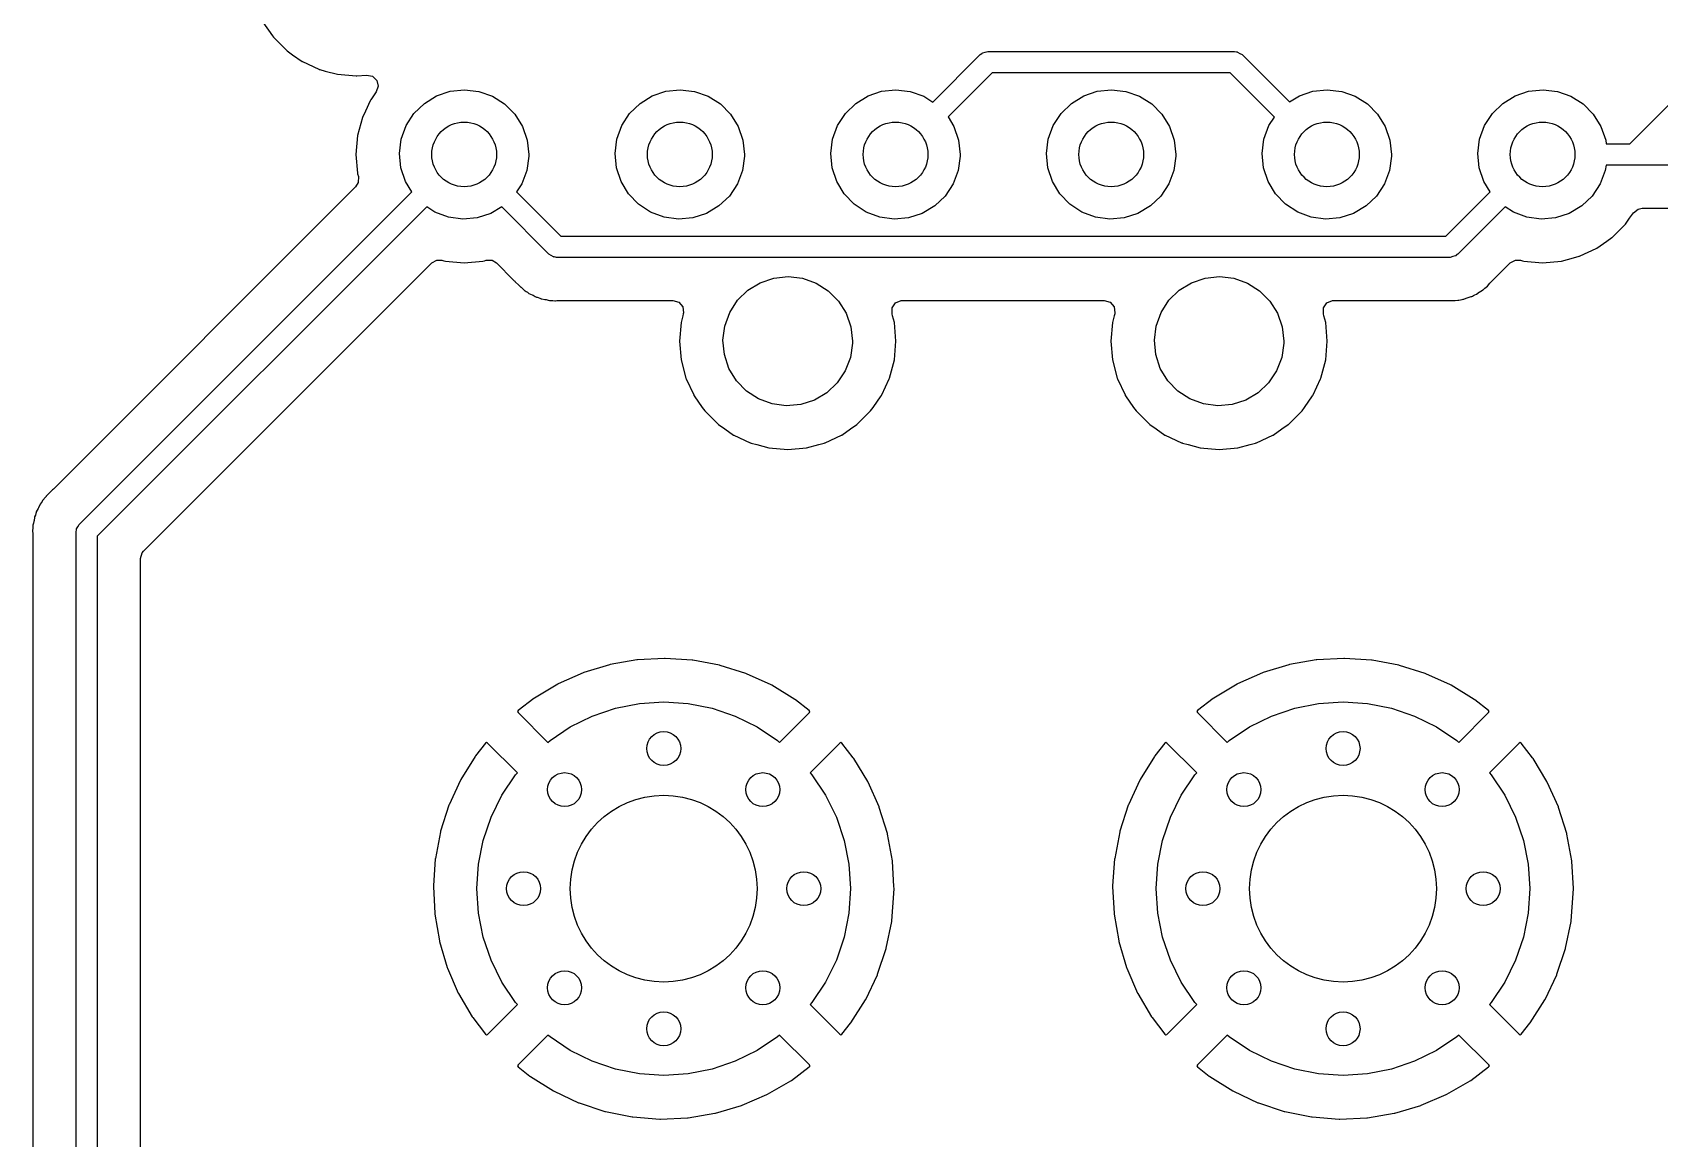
# Model space of a CAD drawing. Extents: x 189 to 319, y -167 to -61.
# Drawn here: x 242.57 to 261.73, y -142.36 to -129.33 of the extents above; entities that cross this region are included whole.
import ezdxf

# ---------------------------------------------------------------- set-up
doc = ezdxf.new("R2010")
doc.units = 0
doc.layers.add('BLACK', color=7, linetype='CONTINUOUS')

msp = doc.modelspace()

# ---------------------------------------------------------------- linework, layer by layer
at = {"layer": 'BLACK', "linetype": 'CONTINUOUS'}
for p, q in [((261.376, -130.641), (264.035, -127.982)), ((245.279, -129.208), (245.392, -129.371)), ((245.392, -129.371), (245.403, -129.386)), ((245.403, -129.386), (245.56, -129.543)), ((245.56, -129.543), (245.565, -129.546)), ((245.565, -129.546), (245.565, -129.546)), ((245.565, -129.546), (245.63, -129.592)), ((245.63, -129.592), (245.742, -129.671)), ((245.742, -129.671), (245.747, -129.673)), ((245.747, -129.673), (245.747, -129.673)), ((245.747, -129.673), (245.939, -129.762)), ((253.171, -130.149), (253.728, -129.591)), ((253.728, -129.591), (253.746, -129.578)), ((253.746, -129.578), (253.749, -129.574)), ((253.749, -129.574), (253.752, -129.574)), ((253.752, -129.574), (253.757, -129.57)), ((253.757, -129.57), (253.787, -129.563)), ((253.787, -129.563), (253.817, -129.555)), ((253.817, -129.555), (256.723, -129.555)), ((256.723, -129.555), (256.746, -129.558)), ((256.746, -129.558), (256.75, -129.557)), ((256.75, -129.557), (256.753, -129.559)), ((256.753, -129.559), (256.759, -129.56)), ((256.759, -129.56), (256.785, -129.576)), ((256.785, -129.576), (256.812, -129.591)), ((256.812, -129.591), (257.369, -130.148)), ((245.939, -129.762), (245.944, -129.764)), ((245.944, -129.764), (245.949, -129.766)), ((245.949, -129.766), (245.949, -129.766)), ((245.949, -129.766), (246.015, -129.784)), ((246.015, -129.784), (246.159, -129.822)), ((246.159, -129.822), (246.38, -129.841)), ((246.38, -129.841), (246.385, -129.841)), ((246.385, -129.841), (246.501, -129.831)), ((246.501, -129.831), (246.571, -129.845)), ((246.571, -129.845), (246.622, -129.894)), ((246.622, -129.894), (246.638, -129.963)), ((253.868, -129.805), (253.348, -130.325)), ((256.672, -129.805), (253.868, -129.805)), ((257.193, -130.326), (256.672, -129.805)), ((246.615, -130.029), (246.549, -130.124)), ((246.638, -129.963), (246.615, -130.029)), ((247.181, -130.166), (247.326, -130.077)), ((247.326, -130.077), (247.486, -130.022)), ((247.486, -130.022), (247.655, -130.004)), ((247.655, -130.004), (247.824, -130.024)), ((247.824, -130.024), (247.984, -130.081)), ((247.984, -130.081), (248.127, -130.172)), ((249.721, -130.166), (249.866, -130.077)), ((249.866, -130.077), (250.026, -130.022)), ((250.026, -130.022), (250.195, -130.004)), ((250.195, -130.004), (250.364, -130.024)), ((250.364, -130.024), (250.524, -130.081)), ((250.524, -130.081), (250.667, -130.172)), ((252.261, -130.166), (252.406, -130.077)), ((252.406, -130.077), (252.566, -130.022)), ((252.566, -130.022), (252.735, -130.004)), ((252.735, -130.004), (252.904, -130.024)), ((252.904, -130.024), (253.064, -130.081)), ((253.064, -130.081), (253.171, -130.149)), ((254.801, -130.166), (254.946, -130.077)), ((254.946, -130.077), (255.106, -130.022)), ((255.106, -130.022), (255.275, -130.004)), ((255.275, -130.004), (255.444, -130.024)), ((255.444, -130.024), (255.604, -130.081)), ((255.604, -130.081), (255.747, -130.172)), ((257.369, -130.148), (257.486, -130.077)), ((257.486, -130.077), (257.646, -130.022)), ((257.646, -130.022), (257.815, -130.004)), ((257.815, -130.004), (257.984, -130.024)), ((257.984, -130.024), (258.144, -130.081)), ((258.144, -130.081), (258.287, -130.172)), ((259.881, -130.166), (260.026, -130.077)), ((260.026, -130.077), (260.186, -130.022)), ((260.186, -130.022), (260.355, -130.004)), ((260.355, -130.004), (260.524, -130.024)), ((260.524, -130.024), (260.684, -130.081)), ((260.684, -130.081), (260.827, -130.172)), ((246.487, -130.255), (246.452, -130.33)), ((246.543, -130.133), (246.487, -130.255)), ((246.546, -130.128), (246.543, -130.133)), ((246.543, -130.133), (246.543, -130.133)), ((246.549, -130.124), (246.546, -130.128)), ((246.549, -130.124), (246.549, -130.124)), ((246.967, -130.427), (247.059, -130.284)), ((247.059, -130.284), (247.181, -130.166)), ((248.127, -130.172), (248.247, -130.293)), ((249.507, -130.427), (249.599, -130.284)), ((249.599, -130.284), (249.721, -130.166)), ((250.667, -130.172), (250.787, -130.293)), ((252.047, -130.427), (252.139, -130.284)), ((252.139, -130.284), (252.261, -130.166)), ((254.587, -130.427), (254.679, -130.284)), ((254.679, -130.284), (254.801, -130.166)), ((255.747, -130.172), (255.867, -130.293)), ((258.287, -130.172), (258.407, -130.293)), ((259.667, -130.427), (259.759, -130.284)), ((259.759, -130.284), (259.881, -130.166)), ((260.827, -130.172), (260.947, -130.293)), ((246.452, -130.33), (246.394, -130.545)), ((246.909, -130.587), (246.967, -130.427)), ((248.247, -130.293), (248.337, -130.437)), ((248.337, -130.437), (248.393, -130.597)), ((249.449, -130.587), (249.507, -130.427)), ((250.787, -130.293), (250.877, -130.437)), ((250.877, -130.437), (250.933, -130.597)), ((251.989, -130.587), (252.047, -130.427)), ((253.348, -130.325), (253.417, -130.437)), ((253.417, -130.437), (253.473, -130.597)), ((254.529, -130.587), (254.587, -130.427)), ((255.867, -130.293), (255.957, -130.437)), ((255.957, -130.437), (256.013, -130.597)), ((257.069, -130.587), (257.127, -130.427)), ((257.127, -130.427), (257.193, -130.326)), ((258.407, -130.293), (258.497, -130.437)), ((258.497, -130.437), (258.553, -130.597)), ((259.609, -130.587), (259.667, -130.427)), ((260.947, -130.293), (261.037, -130.437)), ((261.037, -130.437), (261.093, -130.597)), ((246.394, -130.545), (246.375, -130.766)), ((246.888, -130.755), (246.909, -130.587)), ((248.393, -130.597), (248.412, -130.766)), ((249.428, -130.755), (249.449, -130.587)), ((250.933, -130.597), (250.952, -130.766)), ((251.968, -130.755), (251.989, -130.587)), ((253.473, -130.597), (253.492, -130.766)), ((254.508, -130.755), (254.529, -130.587)), ((256.013, -130.597), (256.032, -130.766)), ((257.048, -130.755), (257.069, -130.587)), ((258.553, -130.597), (258.572, -130.766)), ((259.588, -130.755), (259.609, -130.587)), ((261.093, -130.597), (261.098, -130.641)), ((261.098, -130.641), (261.376, -130.641)), ((246.375, -130.766), (246.394, -130.987)), ((246.905, -130.924), (246.888, -130.755)), ((248.412, -130.787), (248.388, -130.956)), ((248.412, -130.766), (248.412, -130.787)), ((249.445, -130.924), (249.428, -130.755)), ((250.952, -130.787), (250.928, -130.956)), ((250.952, -130.766), (250.952, -130.787)), ((251.985, -130.924), (251.968, -130.755)), ((253.492, -130.787), (253.468, -130.956)), ((253.492, -130.766), (253.492, -130.787)), ((254.525, -130.924), (254.508, -130.755)), ((256.032, -130.787), (256.008, -130.956)), ((256.032, -130.766), (256.032, -130.787)), ((257.065, -130.924), (257.048, -130.755)), ((258.572, -130.787), (258.548, -130.956)), ((258.572, -130.766), (258.572, -130.787)), ((259.605, -130.924), (259.588, -130.755)), ((246.394, -130.987), (246.395, -130.993)), ((246.395, -130.993), (246.395, -130.993)), ((246.395, -130.993), (246.404, -131.027)), ((246.404, -131.027), (246.403, -131.098)), ((246.958, -131.086), (246.905, -130.924)), ((248.388, -130.956), (248.328, -131.114)), ((249.498, -131.086), (249.445, -130.924)), ((250.928, -130.956), (250.868, -131.114)), ((252.038, -131.086), (251.985, -130.924)), ((253.468, -130.956), (253.408, -131.114)), ((254.578, -131.086), (254.525, -130.924)), ((256.008, -130.956), (255.948, -131.114)), ((257.118, -131.086), (257.065, -130.924)), ((258.548, -130.956), (258.488, -131.114)), ((259.658, -131.086), (259.605, -130.924)), ((261.088, -130.956), (261.028, -131.114)), ((261.097, -130.891), (261.088, -130.956)), ((262.794, -130.891), (261.097, -130.891)), ((246.372, -131.148), (242.813, -134.707)), ((243.117, -135.123), (247.032, -131.207)), ((246.403, -131.098), (246.372, -131.148)), ((247.032, -131.207), (246.958, -131.086)), ((248.328, -131.114), (248.267, -131.206)), ((248.267, -131.206), (248.788, -131.728)), ((249.586, -131.231), (249.498, -131.086)), ((249.704, -131.353), (249.586, -131.231)), ((250.868, -131.114), (250.774, -131.256)), ((252.126, -131.231), (252.038, -131.086)), ((252.244, -131.353), (252.126, -131.231)), ((253.408, -131.114), (253.314, -131.256)), ((254.666, -131.231), (254.578, -131.086)), ((254.784, -131.353), (254.666, -131.231)), ((255.948, -131.114), (255.854, -131.256)), ((257.206, -131.231), (257.118, -131.086)), ((257.324, -131.353), (257.206, -131.231)), ((258.488, -131.114), (258.394, -131.256)), ((259.212, -131.728), (259.732, -131.207)), ((259.732, -131.207), (259.658, -131.086)), ((261.028, -131.114), (260.934, -131.256)), ((247.21, -131.383), (243.33, -135.263)), ((247.306, -131.446), (247.21, -131.383)), ((248.092, -131.384), (247.965, -131.46)), ((248.648, -131.941), (248.092, -131.384)), ((249.846, -131.446), (249.704, -131.353)), ((250.651, -131.373), (250.505, -131.46)), ((250.774, -131.256), (250.651, -131.373)), ((252.386, -131.446), (252.244, -131.353)), ((253.191, -131.373), (253.045, -131.46)), ((253.314, -131.256), (253.191, -131.373)), ((254.926, -131.446), (254.784, -131.353)), ((255.731, -131.373), (255.585, -131.46)), ((255.854, -131.256), (255.731, -131.373)), ((257.466, -131.446), (257.324, -131.353)), ((258.271, -131.373), (258.125, -131.46)), ((258.394, -131.256), (258.271, -131.373)), ((259.91, -131.383), (259.352, -131.941)), ((260.006, -131.446), (259.91, -131.383)), ((260.811, -131.373), (260.665, -131.46)), ((260.934, -131.256), (260.811, -131.373)), ((261.42, -131.453), (261.475, -131.409)), ((261.475, -131.409), (261.523, -131.4)), ((261.523, -131.4), (262.531, -131.4)), ((247.466, -131.505), (247.306, -131.446)), ((247.634, -131.528), (247.466, -131.505)), ((247.803, -131.512), (247.634, -131.528)), ((247.965, -131.46), (247.803, -131.512)), ((250.006, -131.505), (249.846, -131.446)), ((250.174, -131.528), (250.006, -131.505)), ((250.343, -131.512), (250.174, -131.528)), ((250.505, -131.46), (250.343, -131.512)), ((252.546, -131.505), (252.386, -131.446)), ((252.714, -131.528), (252.546, -131.505)), ((252.883, -131.512), (252.714, -131.528)), ((253.045, -131.46), (252.883, -131.512)), ((255.086, -131.505), (254.926, -131.446)), ((255.254, -131.528), (255.086, -131.505)), ((255.423, -131.512), (255.254, -131.528)), ((255.585, -131.46), (255.423, -131.512)), ((257.626, -131.505), (257.466, -131.446)), ((257.794, -131.528), (257.626, -131.505)), ((257.963, -131.512), (257.794, -131.528)), ((258.125, -131.46), (257.963, -131.512)), ((260.166, -131.505), (260.006, -131.446)), ((260.334, -131.528), (260.166, -131.505)), ((260.503, -131.512), (260.334, -131.528)), ((260.665, -131.46), (260.503, -131.512)), ((261.17, -131.743), (261.327, -131.586)), ((261.327, -131.586), (261.375, -131.517)), ((261.375, -131.517), (261.42, -131.453)), ((248.788, -131.728), (259.212, -131.728)), ((260.988, -131.871), (261.106, -131.788)), ((261.106, -131.788), (261.165, -131.746)), ((261.165, -131.746), (261.17, -131.743)), ((261.165, -131.746), (261.165, -131.746)), ((248.675, -131.956), (248.648, -131.941)), ((248.701, -131.972), (248.675, -131.956)), ((248.707, -131.973), (248.701, -131.972)), ((248.71, -131.975), (248.707, -131.973)), ((248.714, -131.974), (248.71, -131.975)), ((248.737, -131.978), (248.714, -131.974)), ((259.263, -131.978), (248.737, -131.978)), ((259.293, -131.969), (259.263, -131.978)), ((259.323, -131.962), (259.293, -131.969)), ((259.328, -131.959), (259.323, -131.962)), ((259.331, -131.958), (259.328, -131.959)), ((259.334, -131.954), (259.331, -131.958)), ((259.352, -131.941), (259.334, -131.954)), ((260.571, -132.022), (260.715, -131.984)), ((260.715, -131.984), (260.781, -131.966)), ((260.781, -131.966), (260.786, -131.964)), ((260.781, -131.966), (260.781, -131.966)), ((260.786, -131.964), (260.791, -131.962)), ((260.791, -131.962), (260.983, -131.873)), ((260.983, -131.873), (260.988, -131.871)), ((260.983, -131.873), (260.983, -131.873)), ((243.875, -135.437), (247.268, -132.044)), ((247.268, -132.044), (247.33, -132.01)), ((247.33, -132.01), (247.389, -132.012)), ((247.389, -132.012), (247.412, -132.018)), ((247.412, -132.018), (247.429, -132.022)), ((247.429, -132.022), (247.65, -132.041)), ((247.65, -132.041), (247.871, -132.022)), ((247.871, -132.022), (247.888, -132.018)), ((247.888, -132.018), (247.911, -132.012)), ((247.911, -132.012), (247.981, -132.013)), ((247.981, -132.013), (248.032, -132.044)), ((248.032, -132.044), (248.233, -132.245)), ((259.737, -132.275), (259.968, -132.044)), ((259.968, -132.044), (260.03, -132.01)), ((260.03, -132.01), (260.089, -132.012)), ((260.089, -132.012), (260.112, -132.018)), ((260.112, -132.018), (260.129, -132.022)), ((260.129, -132.022), (260.35, -132.041)), ((260.35, -132.041), (260.571, -132.022)), ((248.233, -132.245), (248.24, -132.253)), ((248.24, -132.253), (248.245, -132.26)), ((248.245, -132.26), (248.25, -132.265)), ((248.25, -132.265), (248.294, -132.306)), ((248.294, -132.306), (248.297, -132.309)), ((248.297, -132.309), (248.317, -132.329)), ((248.317, -132.329), (248.32, -132.331)), ((248.32, -132.331), (248.32, -132.331)), ((248.32, -132.331), (248.32, -132.331)), ((248.32, -132.331), (248.329, -132.339)), ((248.329, -132.339), (248.361, -132.369)), ((248.361, -132.369), (248.368, -132.373)), ((248.368, -132.373), (248.368, -132.373)), ((248.368, -132.373), (248.379, -132.379)), ((248.379, -132.379), (248.395, -132.39)), ((248.395, -132.39), (248.405, -132.397)), ((250.869, -132.484), (250.991, -132.366)), ((250.991, -132.366), (251.136, -132.277)), ((251.136, -132.277), (251.296, -132.222)), ((251.296, -132.222), (251.465, -132.204)), ((251.465, -132.204), (251.634, -132.224)), ((251.634, -132.224), (251.794, -132.281)), ((251.794, -132.281), (251.937, -132.372)), ((251.937, -132.372), (252.057, -132.493)), ((255.949, -132.484), (256.071, -132.366)), ((256.071, -132.366), (256.216, -132.277)), ((256.216, -132.277), (256.376, -132.222)), ((256.376, -132.222), (256.545, -132.204)), ((256.545, -132.204), (256.714, -132.224)), ((256.714, -132.224), (256.874, -132.281)), ((256.874, -132.281), (257.017, -132.372)), ((257.017, -132.372), (257.137, -132.493)), ((259.571, -132.412), (259.607, -132.386)), ((259.607, -132.386), (259.617, -132.38)), ((259.617, -132.38), (259.648, -132.361)), ((259.648, -132.361), (259.655, -132.357)), ((259.648, -132.361), (259.648, -132.361)), ((259.655, -132.357), (259.669, -132.343)), ((259.669, -132.343), (259.684, -132.33)), ((259.684, -132.33), (259.686, -132.329)), ((259.686, -132.329), (259.701, -132.318)), ((259.701, -132.318), (259.729, -132.284)), ((259.729, -132.284), (259.737, -132.275)), ((248.405, -132.397), (248.405, -132.397)), ((248.405, -132.397), (248.411, -132.402)), ((248.411, -132.402), (248.452, -132.42)), ((248.452, -132.42), (248.463, -132.425)), ((248.463, -132.425), (248.487, -132.439)), ((248.487, -132.439), (248.501, -132.446)), ((248.501, -132.446), (248.509, -132.448)), ((248.509, -132.448), (248.509, -132.448)), ((248.509, -132.448), (248.521, -132.451)), ((248.521, -132.451), (248.54, -132.458)), ((248.54, -132.458), (248.558, -132.466)), ((248.558, -132.466), (248.566, -132.467)), ((248.566, -132.467), (248.566, -132.467)), ((248.566, -132.467), (248.602, -132.473)), ((248.602, -132.473), (248.614, -132.475)), ((248.614, -132.475), (248.641, -132.482)), ((248.641, -132.482), (248.656, -132.486)), ((248.656, -132.486), (248.677, -132.486)), ((248.677, -132.486), (248.696, -132.488)), ((248.696, -132.488), (248.716, -132.491)), ((248.716, -132.491), (248.724, -132.49)), ((248.724, -132.49), (248.743, -132.488)), ((248.743, -132.488), (248.76, -132.487)), ((248.76, -132.487), (248.772, -132.486)), ((248.772, -132.486), (250.109, -132.486)), ((250.109, -132.486), (250.177, -132.506)), ((250.177, -132.506), (250.224, -132.56)), ((250.224, -132.56), (250.234, -132.63)), ((250.777, -132.627), (250.869, -132.484)), ((252.057, -132.493), (252.147, -132.637)), ((252.689, -132.645), (252.691, -132.574)), ((252.691, -132.574), (252.731, -132.515)), ((252.731, -132.515), (252.796, -132.487)), ((252.796, -132.487), (252.811, -132.486)), ((252.811, -132.486), (255.189, -132.486)), ((255.189, -132.486), (255.257, -132.506)), ((255.257, -132.506), (255.304, -132.56)), ((255.304, -132.56), (255.314, -132.63)), ((255.857, -132.627), (255.949, -132.484)), ((257.137, -132.493), (257.227, -132.637)), ((257.769, -132.645), (257.771, -132.574)), ((257.771, -132.574), (257.811, -132.515)), ((257.811, -132.515), (257.876, -132.487)), ((257.876, -132.487), (257.891, -132.486)), ((257.891, -132.486), (259.185, -132.486)), ((259.185, -132.486), (259.196, -132.487)), ((259.196, -132.487), (259.203, -132.488)), ((259.203, -132.488), (259.211, -132.488)), ((259.211, -132.488), (259.271, -132.486)), ((259.211, -132.488), (259.211, -132.488)), ((259.271, -132.486), (259.275, -132.486)), ((259.275, -132.486), (259.303, -132.486)), ((259.303, -132.486), (259.307, -132.486)), ((259.307, -132.486), (259.319, -132.485)), ((259.307, -132.486), (259.307, -132.486)), ((259.319, -132.485), (259.351, -132.484)), ((259.351, -132.484), (259.355, -132.483)), ((259.355, -132.483), (259.363, -132.483)), ((259.363, -132.483), (259.383, -132.478)), ((259.383, -132.478), (259.402, -132.474)), ((259.402, -132.474), (259.414, -132.472)), ((259.414, -132.472), (259.422, -132.471)), ((259.414, -132.472), (259.414, -132.472)), ((259.422, -132.471), (259.43, -132.468)), ((259.43, -132.468), (259.463, -132.455)), ((259.43, -132.468), (259.43, -132.468)), ((259.463, -132.455), (259.475, -132.451)), ((259.475, -132.451), (259.509, -132.441)), ((259.509, -132.441), (259.517, -132.439)), ((259.509, -132.441), (259.509, -132.441)), ((259.517, -132.439), (259.524, -132.435)), ((259.524, -132.435), (259.535, -132.428)), ((259.524, -132.435), (259.524, -132.435)), ((259.535, -132.428), (259.552, -132.42)), ((259.552, -132.42), (259.571, -132.412)), ((250.204, -132.745), (250.185, -132.966)), ((250.225, -132.667), (250.204, -132.745)), ((250.231, -132.645), (250.225, -132.667)), ((250.234, -132.63), (250.231, -132.645)), ((250.719, -132.787), (250.777, -132.627)), ((252.147, -132.637), (252.203, -132.797)), ((252.695, -132.667), (252.689, -132.645)), ((252.716, -132.745), (252.695, -132.667)), ((252.735, -132.966), (252.716, -132.745)), ((255.284, -132.745), (255.265, -132.966)), ((255.305, -132.667), (255.284, -132.745)), ((255.311, -132.645), (255.305, -132.667)), ((255.314, -132.63), (255.311, -132.645)), ((255.799, -132.787), (255.857, -132.627)), ((257.227, -132.637), (257.283, -132.797)), ((257.775, -132.667), (257.769, -132.645)), ((257.796, -132.745), (257.775, -132.667)), ((257.815, -132.966), (257.796, -132.745)), ((250.185, -132.966), (250.204, -133.187)), ((250.698, -132.955), (250.719, -132.787)), ((250.715, -133.124), (250.698, -132.955)), ((252.203, -132.797), (252.222, -132.966)), ((252.222, -132.966), (252.222, -132.987)), ((252.716, -133.187), (252.735, -132.966)), ((255.265, -132.966), (255.284, -133.187)), ((255.778, -132.955), (255.799, -132.787)), ((255.795, -133.124), (255.778, -132.955)), ((257.283, -132.797), (257.302, -132.966)), ((257.302, -132.966), (257.302, -132.987)), ((257.796, -133.187), (257.815, -132.966)), ((250.768, -133.286), (250.715, -133.124)), ((252.198, -133.156), (252.138, -133.314)), ((252.222, -132.987), (252.198, -133.156)), ((255.848, -133.286), (255.795, -133.124)), ((257.278, -133.156), (257.218, -133.314)), ((257.302, -132.987), (257.278, -133.156)), ((250.204, -133.187), (250.262, -133.402)), ((250.856, -133.431), (250.768, -133.286)), ((252.138, -133.314), (252.044, -133.456)), ((252.658, -133.402), (252.716, -133.187)), ((255.284, -133.187), (255.342, -133.402)), ((255.936, -133.431), (255.848, -133.286)), ((257.218, -133.314), (257.124, -133.456)), ((257.738, -133.402), (257.796, -133.187)), ((250.262, -133.402), (250.264, -133.407)), ((250.264, -133.407), (250.264, -133.407)), ((250.264, -133.407), (250.353, -133.599)), ((250.974, -133.553), (250.856, -133.431)), ((252.044, -133.456), (251.921, -133.573)), ((252.567, -133.599), (252.656, -133.407)), ((252.656, -133.407), (252.658, -133.402)), ((252.656, -133.407), (252.656, -133.407)), ((255.342, -133.402), (255.344, -133.407)), ((255.344, -133.407), (255.344, -133.407)), ((255.344, -133.407), (255.433, -133.599)), ((256.054, -133.553), (255.936, -133.431)), ((257.124, -133.456), (257.001, -133.573)), ((257.647, -133.599), (257.736, -133.407)), ((257.736, -133.407), (257.738, -133.402)), ((257.736, -133.407), (257.736, -133.407)), ((250.353, -133.599), (250.353, -133.599)), ((250.353, -133.599), (250.356, -133.604)), ((250.356, -133.604), (250.359, -133.608)), ((250.359, -133.608), (250.359, -133.608)), ((250.359, -133.608), (250.454, -133.745)), ((251.116, -133.646), (250.974, -133.553)), ((251.276, -133.705), (251.116, -133.646)), ((251.444, -133.728), (251.276, -133.705)), ((251.613, -133.712), (251.444, -133.728)), ((251.775, -133.66), (251.613, -133.712)), ((251.921, -133.573), (251.775, -133.66)), ((252.466, -133.745), (252.561, -133.608)), ((252.561, -133.608), (252.564, -133.604)), ((252.561, -133.608), (252.561, -133.608)), ((252.564, -133.604), (252.567, -133.599)), ((252.567, -133.599), (252.567, -133.599)), ((255.433, -133.599), (255.433, -133.599)), ((255.433, -133.599), (255.436, -133.604)), ((255.436, -133.604), (255.439, -133.608)), ((255.439, -133.608), (255.439, -133.608)), ((255.439, -133.608), (255.534, -133.745)), ((256.196, -133.646), (256.054, -133.553)), ((256.356, -133.705), (256.196, -133.646)), ((256.524, -133.728), (256.356, -133.705)), ((256.693, -133.712), (256.524, -133.728)), ((256.855, -133.66), (256.693, -133.712)), ((257.001, -133.573), (256.855, -133.66)), ((257.546, -133.745), (257.641, -133.608)), ((257.641, -133.608), (257.644, -133.604)), ((257.641, -133.608), (257.641, -133.608)), ((257.644, -133.604), (257.647, -133.599)), ((257.647, -133.599), (257.647, -133.599)), ((250.454, -133.745), (250.483, -133.786)), ((250.483, -133.786), (250.64, -133.943)), ((252.28, -133.943), (252.437, -133.786)), ((252.437, -133.786), (252.466, -133.745)), ((255.534, -133.745), (255.563, -133.786)), ((255.563, -133.786), (255.72, -133.943)), ((257.36, -133.943), (257.517, -133.786)), ((257.517, -133.786), (257.546, -133.745)), ((250.64, -133.943), (250.645, -133.946)), ((250.645, -133.946), (250.645, -133.946)), ((250.645, -133.946), (250.72, -133.999)), ((250.72, -133.999), (250.822, -134.071)), ((250.822, -134.071), (250.827, -134.073)), ((250.827, -134.073), (250.827, -134.073)), ((250.827, -134.073), (251.019, -134.162)), ((251.901, -134.162), (252.093, -134.073)), ((252.093, -134.073), (252.098, -134.071)), ((252.093, -134.073), (252.093, -134.073)), ((252.098, -134.071), (252.2, -133.999)), ((252.2, -133.999), (252.275, -133.946)), ((252.275, -133.946), (252.28, -133.943)), ((252.275, -133.946), (252.275, -133.946)), ((255.72, -133.943), (255.725, -133.946)), ((255.725, -133.946), (255.725, -133.946)), ((255.725, -133.946), (255.8, -133.999)), ((255.8, -133.999), (255.902, -134.071)), ((255.902, -134.071), (255.907, -134.073)), ((255.907, -134.073), (255.907, -134.073)), ((255.907, -134.073), (256.099, -134.162)), ((256.981, -134.162), (257.173, -134.073)), ((257.173, -134.073), (257.178, -134.071)), ((257.173, -134.073), (257.173, -134.073)), ((257.178, -134.071), (257.28, -133.999)), ((257.28, -133.999), (257.355, -133.946)), ((257.355, -133.946), (257.36, -133.943)), ((257.355, -133.946), (257.355, -133.946)), ((251.019, -134.162), (251.024, -134.164)), ((251.024, -134.164), (251.029, -134.166)), ((251.029, -134.166), (251.029, -134.166)), ((251.029, -134.166), (251.095, -134.184)), ((251.095, -134.184), (251.239, -134.222)), ((251.239, -134.222), (251.46, -134.241)), ((251.46, -134.241), (251.681, -134.222)), ((251.681, -134.222), (251.825, -134.184)), ((251.825, -134.184), (251.891, -134.166)), ((251.891, -134.166), (251.896, -134.164)), ((251.891, -134.166), (251.891, -134.166)), ((251.896, -134.164), (251.901, -134.162)), ((256.099, -134.162), (256.104, -134.164)), ((256.104, -134.164), (256.109, -134.166)), ((256.109, -134.166), (256.109, -134.166)), ((256.109, -134.166), (256.175, -134.184)), ((256.175, -134.184), (256.319, -134.222)), ((256.319, -134.222), (256.54, -134.241)), ((256.54, -134.241), (256.761, -134.222)), ((256.761, -134.222), (256.905, -134.184)), ((256.905, -134.184), (256.971, -134.166)), ((256.971, -134.166), (256.976, -134.164)), ((256.971, -134.166), (256.971, -134.166)), ((256.976, -134.164), (256.981, -134.162)), ((242.668, -134.87), (242.655, -134.886)), ((242.679, -134.853), (242.668, -134.87)), ((242.685, -134.843), (242.679, -134.853)), ((242.688, -134.836), (242.685, -134.843)), ((242.685, -134.843), (242.685, -134.843)), ((242.719, -134.803), (242.688, -134.836)), ((242.726, -134.794), (242.719, -134.803)), ((242.729, -134.791), (242.726, -134.794)), ((242.749, -134.772), (242.729, -134.791)), ((242.751, -134.769), (242.749, -134.772)), ((242.793, -134.725), (242.751, -134.769)), ((242.798, -134.719), (242.793, -134.725)), ((242.804, -134.715), (242.798, -134.719)), ((242.813, -134.707), (242.804, -134.715)), ((242.591, -135.041), (242.585, -135.077)), ((242.592, -135.033), (242.591, -135.041)), ((242.591, -135.041), (242.591, -135.041)), ((242.6, -135.014), (242.592, -135.033)), ((242.606, -134.996), (242.6, -135.014)), ((242.609, -134.984), (242.606, -134.996)), ((242.611, -134.976), (242.609, -134.984)), ((242.609, -134.984), (242.609, -134.984)), ((242.633, -134.937), (242.611, -134.976)), ((242.638, -134.927), (242.633, -134.937)), ((242.652, -134.893), (242.638, -134.927)), ((242.655, -134.886), (242.652, -134.893)), ((242.652, -134.893), (242.652, -134.893)), ((242.57, -135.171), (242.567, -135.191)), ((242.567, -135.191), (242.568, -135.199)), ((242.568, -135.199), (242.571, -135.235)), ((242.571, -135.151), (242.57, -135.171)), ((242.578, -135.107), (242.571, -135.131)), ((242.571, -135.131), (242.571, -135.151)), ((242.571, -135.235), (242.571, -135.247)), ((242.571, -135.247), (242.571, -146.84)), ((242.582, -135.088), (242.578, -135.107)), ((242.585, -135.077), (242.582, -135.088)), ((243.08, -135.211), (243.083, -135.189)), ((243.08, -147.135), (243.08, -135.211)), ((243.083, -135.184), (243.084, -135.182)), ((243.083, -135.189), (243.083, -135.184)), ((243.084, -135.182), (243.085, -135.176)), ((243.085, -135.176), (243.102, -135.15)), ((243.102, -135.15), (243.117, -135.123)), ((243.33, -135.263), (243.33, -147.083)), ((243.838, -135.526), (243.859, -135.457)), ((243.859, -135.457), (243.875, -135.437)), ((243.838, -145.226), (243.838, -135.526)), ((249.363, -136.776), (249.058, -136.869)), ((249.37, -136.775), (249.363, -136.776)), ((249.684, -136.719), (249.37, -136.775)), ((249.692, -136.718), (249.684, -136.719)), ((250.01, -136.701), (249.692, -136.718)), ((250.018, -136.701), (250.01, -136.701)), ((250.336, -136.722), (250.018, -136.701)), ((250.344, -136.722), (250.336, -136.722)), ((250.657, -136.781), (250.344, -136.722)), ((250.665, -136.783), (250.657, -136.781)), ((250.969, -136.879), (250.665, -136.783)), ((257.363, -136.776), (257.058, -136.869)), ((257.37, -136.775), (257.363, -136.776)), ((257.684, -136.719), (257.37, -136.775)), ((257.692, -136.718), (257.684, -136.719)), ((258.01, -136.701), (257.692, -136.718)), ((258.018, -136.701), (258.01, -136.701)), ((258.336, -136.722), (258.018, -136.701)), ((258.344, -136.722), (258.336, -136.722)), ((258.657, -136.781), (258.344, -136.722)), ((258.665, -136.783), (258.657, -136.781)), ((258.969, -136.879), (258.665, -136.783)), ((249.051, -136.872), (248.759, -137.001)), ((249.058, -136.869), (249.051, -136.872)), ((250.976, -136.882), (250.969, -136.879)), ((251.266, -137.014), (250.976, -136.882)), ((257.051, -136.872), (256.759, -137.001)), ((257.058, -136.869), (257.051, -136.872)), ((258.976, -136.882), (258.969, -136.879)), ((259.266, -137.014), (258.976, -136.882)), ((248.472, -137.172), (248.286, -137.315)), ((248.478, -137.168), (248.472, -137.172)), ((248.752, -137.005), (248.478, -137.168)), ((248.759, -137.001), (248.752, -137.005)), ((251.273, -137.018), (251.266, -137.014)), ((251.545, -137.184), (251.273, -137.018)), ((256.472, -137.172), (256.286, -137.315)), ((256.478, -137.168), (256.472, -137.172)), ((256.752, -137.005), (256.478, -137.168)), ((256.759, -137.001), (256.752, -137.005)), ((259.273, -137.018), (259.266, -137.014)), ((259.545, -137.184), (259.273, -137.018)), ((248.286, -137.315), (248.278, -137.327)), ((248.278, -137.327), (248.285, -137.339)), ((248.285, -137.339), (248.636, -137.69)), ((249.158, -137.381), (249.431, -137.288)), ((249.431, -137.288), (249.713, -137.232)), ((249.713, -137.232), (250, -137.213)), ((250, -137.213), (250.287, -137.232)), ((250.287, -137.232), (250.569, -137.288)), ((250.569, -137.288), (250.842, -137.381)), ((251.364, -137.69), (251.715, -137.34)), ((251.551, -137.188), (251.545, -137.184)), ((251.714, -137.316), (251.551, -137.188)), ((251.722, -137.327), (251.714, -137.316)), ((251.715, -137.34), (251.722, -137.327)), ((251.722, -137.327), (251.722, -137.327)), ((256.286, -137.315), (256.278, -137.327)), ((256.278, -137.327), (256.285, -137.339)), ((256.285, -137.339), (256.636, -137.69)), ((257.158, -137.381), (257.431, -137.288)), ((257.431, -137.288), (257.713, -137.232)), ((257.713, -137.232), (258, -137.213)), ((258, -137.213), (258.287, -137.232)), ((258.287, -137.232), (258.569, -137.288)), ((258.569, -137.288), (258.842, -137.381)), ((259.364, -137.69), (259.715, -137.34)), ((259.551, -137.188), (259.545, -137.184)), ((259.714, -137.316), (259.551, -137.188)), ((259.722, -137.327), (259.714, -137.316)), ((259.715, -137.34), (259.722, -137.327)), ((248.661, -137.668), (248.9, -137.508)), ((248.9, -137.508), (249.158, -137.381)), ((250.842, -137.381), (251.1, -137.508)), ((251.1, -137.508), (251.339, -137.668)), ((256.661, -137.668), (256.9, -137.508)), ((256.9, -137.508), (257.158, -137.381)), ((258.842, -137.381), (259.1, -137.508)), ((259.1, -137.508), (259.339, -137.668)), ((247.903, -137.7), (247.783, -137.85)), ((247.914, -137.692), (247.903, -137.7)), ((247.926, -137.699), (247.914, -137.692)), ((248.277, -138.049), (247.926, -137.699)), ((248.636, -137.69), (248.661, -137.668)), ((251.339, -137.668), (251.364, -137.69)), ((252.074, -137.698), (251.723, -138.049)), ((252.086, -137.692), (252.074, -137.698)), ((252.098, -137.7), (252.086, -137.692)), ((252.233, -137.874), (252.098, -137.7)), ((255.903, -137.7), (255.783, -137.85)), ((255.914, -137.692), (255.903, -137.7)), ((255.926, -137.699), (255.914, -137.692)), ((256.277, -138.049), (255.926, -137.699)), ((256.636, -137.69), (256.661, -137.668)), ((259.339, -137.668), (259.364, -137.69)), ((260.074, -137.698), (259.723, -138.049)), ((260.086, -137.692), (260.074, -137.698)), ((260.098, -137.7), (260.086, -137.692)), ((260.233, -137.874), (260.098, -137.7)), ((247.778, -137.857), (247.611, -138.128)), ((247.783, -137.85), (247.778, -137.857)), ((252.238, -137.88), (252.233, -137.874)), ((252.402, -138.153), (252.238, -137.88)), ((255.778, -137.857), (255.611, -138.128)), ((255.783, -137.85), (255.778, -137.857)), ((260.238, -137.88), (260.233, -137.874)), ((260.402, -138.153), (260.238, -137.88)), ((247.607, -138.135), (247.474, -138.424)), ((247.611, -138.128), (247.607, -138.135)), ((248.095, -138.313), (248.255, -138.074)), ((248.255, -138.074), (248.277, -138.049)), ((251.723, -138.049), (251.745, -138.074)), ((251.745, -138.074), (251.905, -138.313)), ((255.607, -138.135), (255.474, -138.424)), ((255.611, -138.128), (255.607, -138.135)), ((256.095, -138.313), (256.255, -138.074)), ((256.255, -138.074), (256.277, -138.049)), ((259.723, -138.049), (259.745, -138.074)), ((259.745, -138.074), (259.905, -138.313)), ((247.967, -138.571), (248.095, -138.313)), ((251.905, -138.313), (252.033, -138.571)), ((252.406, -138.16), (252.402, -138.153)), ((252.536, -138.451), (252.406, -138.16)), ((255.967, -138.571), (256.095, -138.313)), ((259.905, -138.313), (260.033, -138.571)), ((260.406, -138.16), (260.402, -138.153)), ((260.536, -138.451), (260.406, -138.16)), ((247.471, -138.431), (247.373, -138.735)), ((247.474, -138.424), (247.471, -138.431)), ((252.539, -138.458), (252.536, -138.451)), ((252.634, -138.763), (252.539, -138.458)), ((255.471, -138.431), (255.373, -138.735)), ((255.474, -138.424), (255.471, -138.431)), ((260.539, -138.458), (260.536, -138.451)), ((260.634, -138.763), (260.539, -138.458)), ((247.875, -138.844), (247.967, -138.571)), ((252.033, -138.571), (252.125, -138.844)), ((255.875, -138.844), (255.967, -138.571)), ((260.033, -138.571), (260.125, -138.844)), ((247.372, -138.742), (247.311, -139.056)), ((247.373, -138.735), (247.372, -138.742)), ((247.819, -139.126), (247.875, -138.844)), ((252.125, -138.844), (252.181, -139.126)), ((252.635, -138.77), (252.634, -138.763)), ((252.693, -139.084), (252.635, -138.77)), ((255.372, -138.742), (255.311, -139.056)), ((255.373, -138.735), (255.372, -138.742)), ((255.819, -139.126), (255.875, -138.844)), ((260.125, -138.844), (260.181, -139.126)), ((260.635, -138.77), (260.634, -138.763)), ((260.693, -139.084), (260.635, -138.77)), ((247.31, -139.063), (247.287, -139.381)), ((247.311, -139.056), (247.31, -139.063)), ((252.694, -139.091), (252.693, -139.084)), ((252.711, -139.389), (252.694, -139.091)), ((255.31, -139.063), (255.287, -139.381)), ((255.311, -139.056), (255.31, -139.063)), ((260.694, -139.091), (260.693, -139.084)), ((260.713, -139.411), (260.694, -139.091)), ((247.8, -139.413), (247.819, -139.126)), ((252.181, -139.126), (252.2, -139.413)), ((255.8, -139.413), (255.819, -139.126)), ((260.181, -139.126), (260.2, -139.413)), ((247.287, -139.381), (247.287, -139.389)), ((247.287, -139.389), (247.303, -139.707)), ((247.819, -139.7), (247.8, -139.413)), ((252.2, -139.413), (252.181, -139.7)), ((252.686, -139.792), (252.712, -139.472)), ((252.713, -139.411), (252.711, -139.389)), ((252.712, -139.468), (252.713, -139.416)), ((252.712, -139.472), (252.712, -139.468)), ((252.713, -139.416), (252.713, -139.411)), ((255.287, -139.381), (255.287, -139.389)), ((255.287, -139.389), (255.303, -139.707)), ((255.819, -139.7), (255.8, -139.413)), ((260.2, -139.413), (260.181, -139.7)), ((260.686, -139.792), (260.712, -139.472)), ((260.712, -139.468), (260.713, -139.416)), ((260.712, -139.472), (260.712, -139.468)), ((260.713, -139.416), (260.713, -139.411)), ((247.303, -139.707), (247.304, -139.715)), ((247.304, -139.715), (247.358, -140.029)), ((247.875, -139.983), (247.819, -139.7)), ((252.181, -139.7), (252.125, -139.983)), ((252.621, -140.112), (252.685, -139.799)), ((252.685, -139.799), (252.686, -139.792)), ((255.303, -139.707), (255.304, -139.715)), ((255.304, -139.715), (255.358, -140.029)), ((255.875, -139.983), (255.819, -139.7)), ((260.181, -139.7), (260.125, -139.983)), ((260.621, -140.112), (260.685, -139.799)), ((260.685, -139.799), (260.686, -139.792)), ((247.358, -140.029), (247.36, -140.036)), ((247.36, -140.036), (247.451, -140.342)), ((247.967, -140.255), (247.875, -139.983)), ((252.125, -139.983), (252.033, -140.255)), ((255.358, -140.029), (255.36, -140.036)), ((255.36, -140.036), (255.451, -140.342)), ((255.967, -140.255), (255.875, -139.983)), ((260.125, -139.983), (260.033, -140.255)), ((252.518, -140.422), (252.619, -140.119)), ((252.619, -140.119), (252.621, -140.112)), ((260.518, -140.422), (260.619, -140.119)), ((260.619, -140.119), (260.621, -140.112)), ((247.451, -140.342), (247.454, -140.349)), ((247.454, -140.349), (247.581, -140.642)), ((248.095, -140.513), (247.967, -140.255)), ((252.033, -140.255), (251.905, -140.513)), ((252.379, -140.717), (252.516, -140.429)), ((252.516, -140.429), (252.518, -140.422)), ((255.451, -140.342), (255.454, -140.349)), ((255.454, -140.349), (255.581, -140.642)), ((256.095, -140.513), (255.967, -140.255)), ((260.033, -140.255), (259.905, -140.513)), ((260.379, -140.717), (260.516, -140.429)), ((260.516, -140.429), (260.518, -140.422)), ((248.255, -140.753), (248.095, -140.513)), ((251.905, -140.513), (251.745, -140.753)), ((256.255, -140.753), (256.095, -140.513)), ((259.905, -140.513), (259.745, -140.753)), ((247.581, -140.642), (247.585, -140.648)), ((247.585, -140.648), (247.746, -140.923)), ((247.925, -141.129), (248.277, -140.778)), ((248.277, -140.778), (248.255, -140.753)), ((251.745, -140.753), (251.723, -140.778)), ((251.723, -140.778), (252.073, -141.127)), ((252.205, -140.993), (252.375, -140.724)), ((252.375, -140.724), (252.379, -140.717)), ((255.581, -140.642), (255.585, -140.648)), ((255.585, -140.648), (255.746, -140.923)), ((255.925, -141.129), (256.277, -140.778)), ((256.277, -140.778), (256.255, -140.753)), ((259.745, -140.753), (259.723, -140.778)), ((259.723, -140.778), (260.073, -141.127)), ((260.205, -140.993), (260.375, -140.724)), ((260.375, -140.724), (260.379, -140.717)), ((247.746, -140.923), (247.751, -140.929)), ((247.751, -140.929), (247.901, -141.127)), ((252.097, -141.127), (252.201, -140.999)), ((252.201, -140.999), (252.205, -140.993)), ((255.746, -140.923), (255.751, -140.929)), ((255.751, -140.929), (255.901, -141.127)), ((260.097, -141.127), (260.201, -140.999)), ((260.201, -140.999), (260.205, -140.993)), ((247.901, -141.127), (247.913, -141.136)), ((247.913, -141.136), (247.925, -141.129)), ((248.636, -141.137), (248.286, -141.487)), ((248.661, -141.159), (248.636, -141.137)), ((248.9, -141.319), (248.661, -141.159)), ((251.339, -141.159), (251.1, -141.319)), ((251.364, -141.137), (251.339, -141.159)), ((251.716, -141.489), (251.364, -141.137)), ((252.073, -141.127), (252.086, -141.135)), ((252.086, -141.135), (252.097, -141.127)), ((255.901, -141.127), (255.913, -141.136)), ((255.913, -141.136), (255.925, -141.129)), ((256.636, -141.137), (256.286, -141.487)), ((256.661, -141.159), (256.636, -141.137)), ((256.9, -141.319), (256.661, -141.159)), ((259.339, -141.159), (259.1, -141.319)), ((259.364, -141.137), (259.339, -141.159)), ((259.716, -141.489), (259.364, -141.137)), ((260.073, -141.127), (260.086, -141.135)), ((260.086, -141.135), (260.097, -141.127)), ((249.158, -141.446), (248.9, -141.319)), ((251.1, -141.319), (250.842, -141.446)), ((257.158, -141.446), (256.9, -141.319)), ((259.1, -141.319), (258.842, -141.446)), ((248.286, -141.487), (248.279, -141.5)), ((248.279, -141.5), (248.286, -141.51)), ((248.286, -141.51), (248.425, -141.622)), ((249.431, -141.538), (249.158, -141.446)), ((249.713, -141.595), (249.431, -141.538)), ((250.569, -141.538), (250.287, -141.595)), ((250.842, -141.446), (250.569, -141.538)), ((251.504, -141.671), (251.714, -141.512)), ((251.714, -141.512), (251.723, -141.501)), ((251.722, -141.5), (251.716, -141.489)), ((251.723, -141.501), (251.722, -141.5)), ((256.286, -141.487), (256.279, -141.5)), ((256.279, -141.5), (256.286, -141.51)), ((256.286, -141.51), (256.425, -141.622)), ((257.431, -141.538), (257.158, -141.446)), ((257.713, -141.595), (257.431, -141.538)), ((258.569, -141.538), (258.287, -141.595)), ((258.842, -141.446), (258.569, -141.538)), ((259.504, -141.671), (259.714, -141.512)), ((259.714, -141.512), (259.723, -141.501)), ((259.723, -141.501), (259.716, -141.489)), ((248.425, -141.622), (248.432, -141.627)), ((248.432, -141.627), (248.702, -141.796)), ((250, -141.613), (249.713, -141.595)), ((250.287, -141.595), (250, -141.613)), ((251.222, -141.835), (251.498, -141.675)), ((251.498, -141.675), (251.504, -141.671)), ((256.425, -141.622), (256.432, -141.627)), ((256.432, -141.627), (256.702, -141.796)), ((258, -141.613), (257.713, -141.595)), ((258.287, -141.595), (258, -141.613)), ((259.222, -141.835), (259.498, -141.675)), ((259.498, -141.675), (259.504, -141.671)), ((248.702, -141.796), (248.709, -141.799)), ((248.709, -141.799), (248.998, -141.934)), ((248.998, -141.934), (249.005, -141.937)), ((249.005, -141.937), (249.308, -142.036)), ((250.609, -142.057), (250.915, -141.967)), ((250.915, -141.967), (250.922, -141.964)), ((250.922, -141.964), (251.215, -141.839)), ((251.215, -141.839), (251.222, -141.835)), ((256.702, -141.796), (256.709, -141.799)), ((256.709, -141.799), (256.998, -141.934)), ((256.998, -141.934), (257.005, -141.937)), ((257.005, -141.937), (257.308, -142.036)), ((258.609, -142.057), (258.915, -141.967)), ((258.915, -141.967), (258.922, -141.964)), ((258.922, -141.964), (259.215, -141.839)), ((259.215, -141.839), (259.222, -141.835)), ((249.308, -142.036), (249.315, -142.038)), ((249.315, -142.038), (249.628, -142.1)), ((249.628, -142.1), (249.636, -142.101)), ((249.636, -142.101), (249.954, -142.126)), ((249.954, -142.126), (249.961, -142.126)), ((249.961, -142.126), (250.28, -142.112)), ((250.28, -142.112), (250.287, -142.111)), ((250.287, -142.111), (250.602, -142.058)), ((250.602, -142.058), (250.609, -142.057)), ((257.308, -142.036), (257.315, -142.038)), ((257.315, -142.038), (257.628, -142.1)), ((257.628, -142.1), (257.636, -142.101)), ((257.636, -142.101), (257.954, -142.126)), ((257.954, -142.126), (257.961, -142.126)), ((257.961, -142.126), (258.28, -142.112)), ((258.28, -142.112), (258.287, -142.111)), ((258.287, -142.111), (258.602, -142.058)), ((258.602, -142.058), (258.609, -142.057))]:
    msp.add_line(p, q, dxfattribs=at)
at = {"layer": 'BLACK'}
for centre, radius in [((247.65, -130.766), 0.381), ((250.19, -130.766), 0.381), ((252.73, -130.766), 0.381), ((255.27, -130.766), 0.381), ((257.81, -130.766), 0.381), ((260.35, -130.766), 0.381), ((250, -137.763), 0.2), ((258, -137.763), 0.2), ((248.833, -138.247), 0.2), ((251.167, -138.247), 0.2), ((256.833, -138.247), 0.2), ((259.167, -138.247), 0.2), ((250, -139.413), 1.1), ((258, -139.413), 1.1), ((248.35, -139.413), 0.2), ((251.65, -139.413), 0.2), ((256.35, -139.413), 0.2), ((259.65, -139.413), 0.2), ((248.833, -140.58), 0.2), ((251.167, -140.58), 0.2), ((256.833, -140.58), 0.2), ((259.167, -140.58), 0.2), ((250, -141.063), 0.2), ((258, -141.063), 0.2)]:
    msp.add_circle(centre, radius, dxfattribs=at)

doc.saveas('drawing.dxf')
